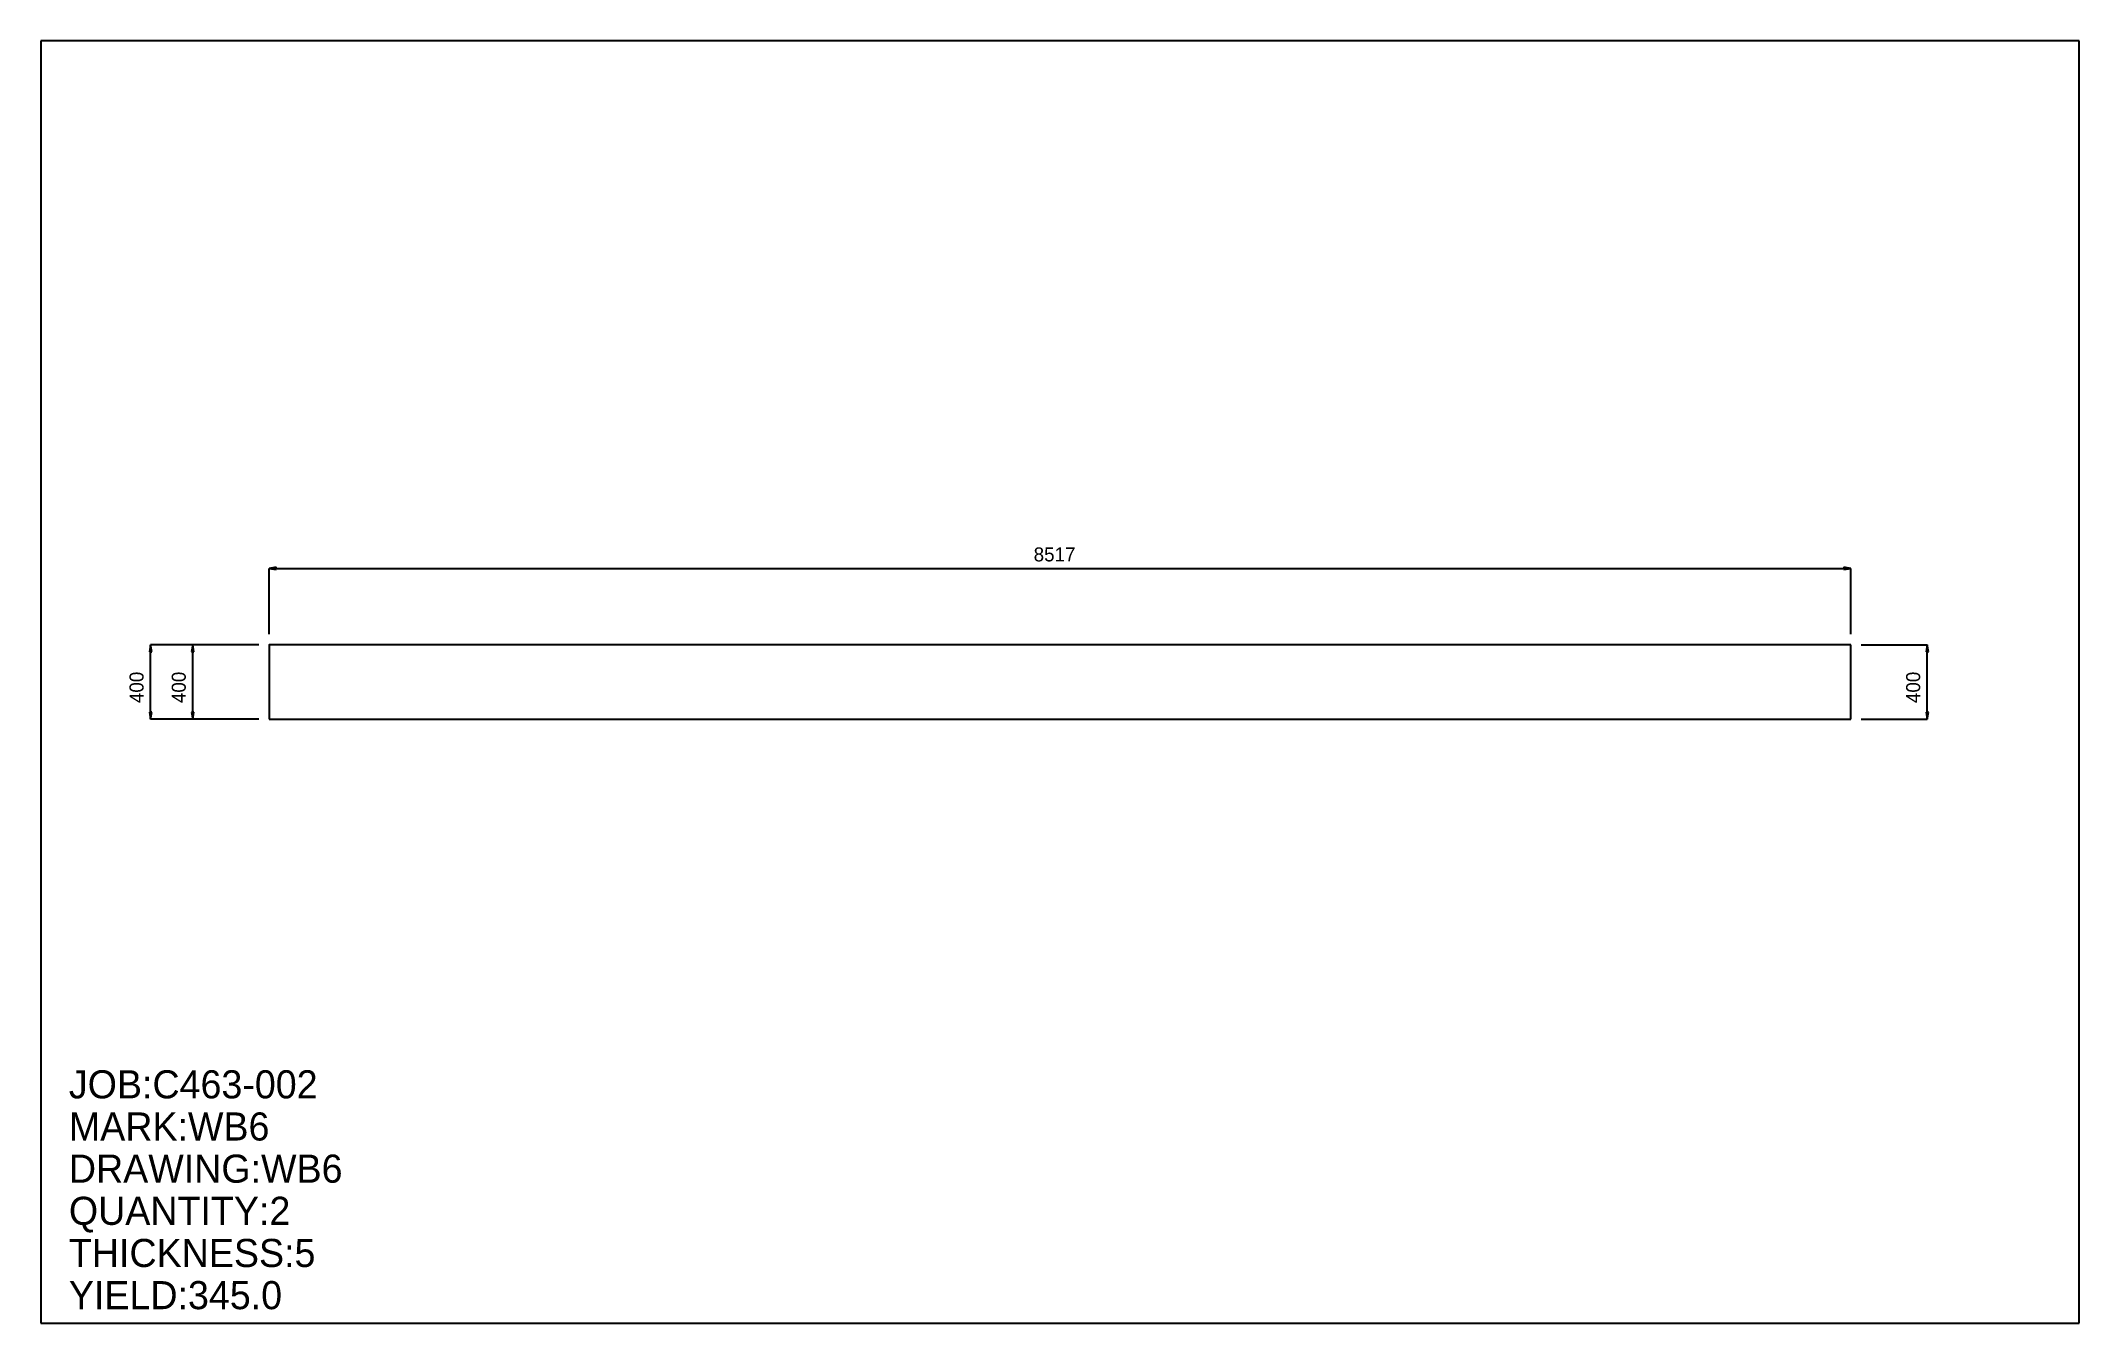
# Model space of a CAD drawing. Extents: x 0 to 10978, y 0 to 6909.
import ezdxf

# ---------------------------------------------------------------- set-up
doc = ezdxf.new("R2010")
doc.units = 0
doc.header["$LTSCALE"] = 0.125
for name, color, linetype in [('2', 7, 'CONTINUOUS'), ('3', 1, 'CONTINUOUS'), ('5', 7, 'CONTINUOUS'), ('6', 4, 'CONTINUOUS')]:
    doc.layers.add(name, color=color, linetype=linetype)

# ---------------------------------------------------------------- blocks, each defined once
blk = doc.blocks.new('ARROW')
at = {"layer": '2', "linetype": 'CONTINUOUS'}
for p, q in [((0, 0), (-1, 0.166667)), ((-1, 0.166667), (-1, -0.166667)), ((-1, -0.166667), (0, 0))]:
    blk.add_line(p, q, dxfattribs=at)
blk = doc.blocks.new('PLATE')
at = {"layer": '3', "linetype": 'CONTINUOUS'}
for p, q in [((0.000015, 0), (0, -400)), ((8517.4834, -0.000372), (0.000015, 0)), ((8517.4834, -400), (8517.4834, -0.000372)), ((0, -400), (8517.4834, -400))]:
    blk.add_line(p, q, dxfattribs=at)
at = {"layer": '5', "linetype": 'CONTINUOUS'}
for p, q in [((-0.099985, 0), (0.100015, 0)), ((0.000015, -0.1), (0.000015, 0.1))]:
    blk.add_line(p, q, dxfattribs=at)
blk.add_circle((0.000015, 0), 0.1, dxfattribs=at)
at = {"layer": '6', "linetype": 'CONTINUOUS'}
for p, q in [((0, 56.783226), (0, 411.67841)), ((0, 411.62842), (8517.4834, 411.62842)), ((8517.4834, 56.783226), (8517.4834, 411.67841)), ((-56.783195, 0.000004), (-638.81128, 0.000048)), ((-638.76129, -399.99997), (-638.76129, 0.000048)), ((-56.783195, 0.000004), (-411.67838, 0.000031)), ((-411.62842, -399.99997), (-411.62839, 0.000031)), ((8574.2666, -0.00037), (8929.1621, -0.000397)), ((8929.1123, -400.00003), (8929.1123, -0.000397)), ((-56.783226, -400), (-638.81128, -399.99997)), ((-56.783226, -400), (-411.67841, -399.99997)), ((8574.2666, -400), (8929.1621, -400.00003))]:
    blk.add_line(p, q, dxfattribs=at)
at = {"layer": '6', "xscale": 37.85548, "yscale": 37.85548, "zscale": 37.85548}
for p, rotation in [((0, 411.62842), 180), ((-638.76129, 0.000048), 90), ((-411.62839, 0.000031), 90), ((8929.1123, -0.000397), 90), ((-638.76129, -399.99997), 270), ((-411.62842, -399.99997), 270), ((8929.1123, -400.00003), 270)]:
    blk.add_blockref('ARROW', p, dxfattribs=dict(at, rotation=rotation))
blk.add_blockref('ARROW', (8517.4834, 411.62842), dxfattribs=at)
at = {"layer": '5'}
blk.add_text('ZERO', height=0.015, dxfattribs=at).set_placement((0.000015, 0))
at = {"layer": '6'}
blk.add_text('8517', height=75.711, dxfattribs=at).set_placement((4116.7837, 449.48389))
for p in [(-676.61676, -313.56641), (-449.48389, -313.56641), (8891.2568, -313.56665)]:
    blk.add_text('400', height=75.711, rotation=90, dxfattribs=at).set_placement(p)

msp = doc.modelspace()

# ---------------------------------------------------------------- linework, layer by layer
at = {"layer": '5', "linetype": 'CONTINUOUS'}
for p, q in [((10978.091, 6908.626), (0, 6908.626)), ((0, 6908.626), (0, 0)), ((10978.091, 0), (10978.091, 6908.626)), ((0, 0), (10978.091, 0))]:
    msp.add_line(p, q, dxfattribs=at)

# ---------------------------------------------------------------- block references
at = {"layer": '2'}
msp.add_blockref('PLATE', (1230.3037, 3654.313), dxfattribs=at)

# ---------------------------------------------------------------- texts
at = {"layer": '5'}
for s, p in [('JOB:C463-002', (151.42192, 1211.3754)), ('MARK:WB6', (151.42192, 984.24249)), ('DRAWING:WB6', (151.42192, 757.10962)), ('QUANTITY:2', (151.42192, 529.97675)), ('THICKNESS:5', (151.42192, 302.84384)), ('YIELD:345.0', (151.42192, 75.71096))]:
    msp.add_text(s, height=151.422, dxfattribs=at).set_placement(p)

doc.saveas('drawing.dxf')
